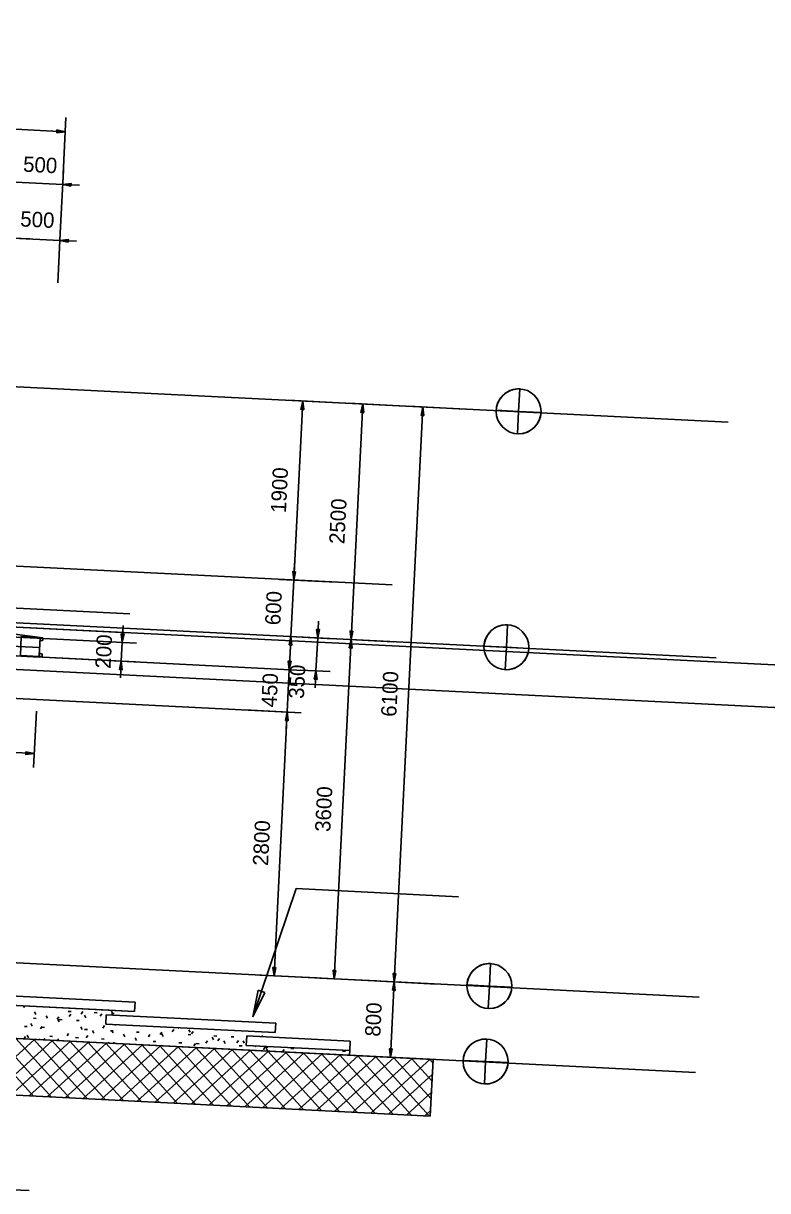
# Model space of a CAD drawing. Extents: x 549999 to 550212, y 1838161 to 1838467.
# Drawn here: x 550132.95 to 550140.84, y 1838272.51 to 1838284.88 of the extents above; entities that cross this region are included whole.
import ezdxf

# ---------------------------------------------------------------- set-up
doc = ezdxf.new("R2010")
doc.units = 0
for name, color, linetype in [('Level 11', 7, 'Continuous'), ('Level 13', 7, 'Continuous'), ('Level 15', 7, 'Continuous'), ('Level 18', 7, 'Continuous'), ('Level 20', 7, 'Continuous'), ('Level 22', 7, 'Continuous'), ('Level 28', 7, 'Continuous'), ('Level 39', 7, 'Continuous'), ('Level 41', 7, 'Continuous'), ('Level 8', 7, 'Continuous')]:
    doc.layers.add(name, color=color, linetype=linetype)

# ---------------------------------------------------------------- blocks, each defined once
blk = doc.blocks.new('FLOO20')
at = {"layer": 'Level 15'}
for p, q in [((-1081.5, 345), (-1101.5, 345)), ((-1101.5, 345), (-1101.5, 325)), ((-1081.5, 325), (-1081.5, 345)), ((1048.5, 345), (1028.5, 345)), ((1028.5, 345), (1028.5, 325)), ((1048.5, 325), (1048.5, 345)), ((-1101.5, 325), (-1081.5, 325)), ((1028.5, 325), (1048.5, 325))]:
    blk.add_line(p, q, dxfattribs=at)
at = {"layer": 'Level 8'}
for p, q in [((-1081.5, 345), (-1101.5, 345)), ((-1101.5, 345), (-1101.5, 325)), ((-1081.5, 325), (-1081.5, 345)), ((-1081.5, 345), (-1043, 345)), ((1048.5, 345), (1028.5, 345)), ((1028.5, 345), (1028.5, 325)), ((1048.5, 325), (1048.5, 345)), ((-1101.5, 325), (-1081.5, 325)), ((1028.5, 325), (1048.5, 325))]:
    blk.add_line(p, q, dxfattribs=at)
blk = doc.blocks.new('FLOO21')
at = {"layer": 'Level 8'}
blk.add_line((1048.5, 345), (870, 360), dxfattribs=at)
blk = doc.blocks.new('FLOO22')
at = {"layer": 'Level 15'}
for p, q in [((-1101.5, 345), (-1104.5, 345)), ((-1104.5, 345), (-1104.5, 342)), ((-1104.5, 342), (-1101.5, 342)), ((-1101.5, 342), (-1101.5, 345)), ((1051.5, 345), (1048.5, 345)), ((1048.5, 345), (1048.5, 342)), ((1048.5, 342), (1051.5, 342)), ((1051.5, 342), (1051.5, 345)), ((-1101.5, 328), (-1104.5, 328)), ((-1104.5, 328), (-1104.5, 325)), ((-1104.5, 325), (-1101.5, 325)), ((-1101.5, 325), (-1101.5, 328)), ((1051.5, 328), (1048.5, 328)), ((1048.5, 328), (1048.5, 325)), ((1048.5, 325), (1051.5, 325)), ((1051.5, 325), (1051.5, 328))]:
    blk.add_line(p, q, dxfattribs=at)
at = {"layer": 'Level 8'}
for p, q in [((-1101.5, 345), (-1104.5, 345)), ((-1104.5, 345), (-1104.5, 342)), ((-1104.5, 342), (-1101.5, 342)), ((-1101.5, 342), (-1101.5, 345)), ((1051.5, 345), (1048.5, 345)), ((1048.5, 345), (1048.5, 342)), ((1048.5, 342), (1051.5, 342)), ((1051.5, 342), (1051.5, 345)), ((-1101.5, 328), (-1104.5, 328)), ((-1104.5, 328), (-1104.5, 325)), ((-1104.5, 325), (-1101.5, 325)), ((-1101.5, 325), (-1101.5, 328)), ((1051.5, 328), (1048.5, 328)), ((1048.5, 328), (1048.5, 325)), ((1048.5, 325), (1051.5, 325)), ((1051.5, 325), (1051.5, 328))]:
    blk.add_line(p, q, dxfattribs=at)
blk = doc.blocks.new('LEVEL_')
at = {"layer": 'Level 41'}
for p, q in [((1542.7, 23.8), (1542.7, 0)), ((1542.7, 0), (1518.9, 0)), ((1542.7, -23.8), (1542.7, 0)), ((1542.7, 0), (1566.5, 0))]:
    blk.add_line(p, q, dxfattribs=at)
blk.add_circle((1542.7, 0), 23.8, dxfattribs=at)
for start, end in [(90, 180), (270, 0)]:
    blk.add_arc((1542.7, 0), 23.8, start, end, dxfattribs=at)

msp = doc.modelspace()

# ---------------------------------------------------------------- linework, layer by layer
at = {"layer": 'Level 11'}
for p, q in [((550134.131, 1838274.51), (550132.433, 1838274.595)), ((550132.428, 1838274.495), (550133.788, 1838274.427)), ((550134.126, 1838274.41), (550134.131, 1838274.51)), ((550133.788, 1838274.427), (550134.126, 1838274.41)), ((550133.824, 1838274.375), (550133.819, 1838274.276)), ((550135.622, 1838274.286), (550133.824, 1838274.375)), ((550133.819, 1838274.276), (550135.617, 1838274.186)), ((550135.617, 1838274.186), (550135.622, 1838274.286)), ((550132.436, 1838273.544), (550133.065, 1838274.113)), ((550133.055, 1838273.513), (550132.486, 1838274.142)), ((550132.627, 1838273.534), (550133.256, 1838274.103)), ((550133.246, 1838273.503), (550132.676, 1838274.132)), ((550133.436, 1838273.494), (550132.867, 1838274.123)), ((550133.627, 1838273.484), (550133.058, 1838274.113)), ((550133.818, 1838273.475), (550133.249, 1838274.104)), ((550135.315, 1838274.151), (550135.31, 1838274.051)), ((550136.413, 1838274.096), (550135.315, 1838274.151)), ((550132.817, 1838273.525), (550133.446, 1838274.094)), ((550133.008, 1838273.515), (550133.637, 1838274.084)), ((550133.199, 1838273.506), (550133.828, 1838274.075)), ((550133.389, 1838273.496), (550134.018, 1838274.065)), ((550134.009, 1838273.465), (550133.439, 1838274.094)), ((550133.58, 1838273.486), (550134.209, 1838274.056)), ((550134.199, 1838273.455), (550133.63, 1838274.085)), ((550133.771, 1838273.477), (550134.4, 1838274.046)), ((550134.39, 1838273.446), (550133.821, 1838274.075)), ((550133.961, 1838273.467), (550134.591, 1838274.037)), ((550134.581, 1838273.436), (550134.011, 1838274.066)), ((550134.152, 1838273.458), (550134.781, 1838274.027)), ((550134.771, 1838273.427), (550134.202, 1838274.056)), ((550134.343, 1838273.448), (550134.972, 1838274.018)), ((550134.962, 1838273.417), (550134.393, 1838274.047)), ((550134.533, 1838273.439), (550135.163, 1838274.008)), ((550135.153, 1838273.408), (550134.583, 1838274.037)), ((550134.724, 1838273.429), (550135.353, 1838273.999)), ((550135.343, 1838273.398), (550134.774, 1838274.028)), ((550134.915, 1838273.42), (550135.544, 1838273.989)), ((550135.534, 1838273.389), (550134.965, 1838274.018)), ((550135.105, 1838273.41), (550135.735, 1838273.979)), ((550135.725, 1838273.379), (550135.155, 1838274.008)), ((550135.31, 1838274.051), (550136.408, 1838273.996)), ((550135.915, 1838273.37), (550135.346, 1838273.999)), ((550136.106, 1838273.36), (550135.537, 1838273.989)), ((550136.297, 1838273.351), (550135.727, 1838273.98)), ((550136.408, 1838273.996), (550136.413, 1838274.096)), ((550135.296, 1838273.401), (550135.925, 1838273.97)), ((550135.487, 1838273.391), (550136.116, 1838273.96)), ((550135.677, 1838273.382), (550136.307, 1838273.951)), ((550135.868, 1838273.372), (550136.497, 1838273.941)), ((550136.487, 1838273.341), (550135.918, 1838273.97)), ((550136.059, 1838273.363), (550136.688, 1838273.932)), ((550136.678, 1838273.332), (550136.109, 1838273.961)), ((550136.249, 1838273.353), (550136.879, 1838273.922)), ((550136.869, 1838273.322), (550136.299, 1838273.951)), ((550136.44, 1838273.343), (550137.069, 1838273.913)), ((550137.059, 1838273.313), (550136.49, 1838273.942)), ((550136.631, 1838273.334), (550137.26, 1838273.903)), ((550137.25, 1838273.303), (550136.681, 1838273.932)), ((550137.269, 1838273.484), (550136.871, 1838273.923)), ((550137.278, 1838273.674), (550137.062, 1838273.913)), ((550137.288, 1838273.865), (550137.253, 1838273.904)), ((550136.822, 1838273.324), (550137.282, 1838273.741)), ((550137.012, 1838273.315), (550137.272, 1838273.55)), ((550137.203, 1838273.305), (550137.262, 1838273.359))]:
    msp.add_line(p, q, dxfattribs=at)
at = {"layer": 'Level 13'}
for p, q in [((550134.131, 1838274.51), (550132.433, 1838274.595)), ((550132.428, 1838274.495), (550134.126, 1838274.41)), ((550134.126, 1838274.41), (550134.131, 1838274.51)), ((550133.824, 1838274.375), (550133.819, 1838274.276)), ((550135.622, 1838274.286), (550133.824, 1838274.375)), ((550133.819, 1838274.276), (550135.617, 1838274.186)), ((550135.617, 1838274.186), (550135.622, 1838274.286)), ((550135.315, 1838274.151), (550135.31, 1838274.051)), ((550136.413, 1838274.096), (550135.315, 1838274.151)), ((550135.31, 1838274.051), (550136.408, 1838273.996)), ((550136.408, 1838273.996), (550136.413, 1838274.096))]:
    msp.add_line(p, q, dxfattribs=at)
at = {"layer": 'Level 15'}
for p, q in [((550133.117, 1838278.266), (550128.92, 1838278.475)), ((550128.915, 1838278.375), (550133.112, 1838278.166)), ((550133.112, 1838278.166), (550133.117, 1838278.266)), ((550132.96, 1838274.469), (550132.949, 1838274.451)), ((550133.078, 1838274.378), (550133.064, 1838274.405)), ((550133.201, 1838274.339), (550133.187, 1838274.365)), ((550133.322, 1838274.354), (550133.306, 1838274.329)), ((550133.422, 1838274.411), (550133.453, 1838274.41)), ((550133.448, 1838274.381), (550133.432, 1838274.356)), ((550133.575, 1838274.409), (550133.558, 1838274.383)), ((550133.61, 1838274.343), (550133.596, 1838274.37)), ((550133.696, 1838274.398), (550133.727, 1838274.396)), ((550133.778, 1838274.386), (550133.762, 1838274.361)), ((550133.773, 1838274.426), (550133.772, 1838274.428)), ((550133.879, 1838274.389), (550133.909, 1838274.387)), ((550133.896, 1838274.386), (550133.882, 1838274.413)), ((550134.015, 1838274.416), (550134.014, 1838274.415)), ((550132.957, 1838274.252), (550132.987, 1838274.25)), ((550133.038, 1838274.255), (550133.025, 1838274.282)), ((550133.053, 1838274.338), (550133.083, 1838274.337)), ((550133.146, 1838274.25), (550133.129, 1838274.225)), ((550133.139, 1838274.242), (550133.169, 1838274.241)), ((550133.324, 1838274.299), (550133.31, 1838274.326)), ((550133.327, 1838274.325), (550133.357, 1838274.323)), ((550133.509, 1838274.315), (550133.539, 1838274.314)), ((550133.57, 1838274.22), (550133.557, 1838274.246)), ((550133.805, 1838274.26), (550133.789, 1838274.234)), ((550133.921, 1838274.27), (550133.915, 1838274.262)), ((550134.593, 1838274.23), (550134.589, 1838274.237)), ((550132.97, 1838274.146), (550132.953, 1838274.121)), ((550132.999, 1838274.132), (550132.985, 1838274.159)), ((550133.112, 1838274.111), (550133.108, 1838274.119)), ((550133.173, 1838274.124), (550133.163, 1838274.108)), ((550133.226, 1838274.147), (550133.256, 1838274.145)), ((550133.323, 1838274.1), (550133.312, 1838274.121)), ((550133.426, 1838274.178), (550133.41, 1838274.153)), ((550133.5, 1838274.133), (550133.53, 1838274.131)), ((550133.596, 1838274.22), (550133.626, 1838274.218)), ((550133.629, 1838274.156), (550133.613, 1838274.13)), ((550133.693, 1838274.18), (550133.68, 1838274.207)), ((550133.774, 1838274.119), (550133.804, 1838274.118)), ((550133.87, 1838274.206), (550133.9, 1838274.204)), ((550133.898, 1838274.182), (550133.884, 1838274.209)), ((550134.021, 1838274.142), (550134.007, 1838274.169)), ((550134.144, 1838274.103), (550134.13, 1838274.129)), ((550134.144, 1838274.192), (550134.174, 1838274.191)), ((550134.288, 1838274.165), (550134.272, 1838274.14)), ((550134.415, 1838274.192), (550134.398, 1838274.167)), ((550134.43, 1838274.146), (550134.416, 1838274.173)), ((550134.541, 1838274.22), (550134.525, 1838274.194)), ((550134.692, 1838274.165), (550134.722, 1838274.163)), ((550134.716, 1838274.19), (550134.702, 1838274.217)), ((550134.745, 1838274.197), (550134.728, 1838274.172)), ((550134.898, 1838274.098), (550134.882, 1838274.073)), ((550134.962, 1838274.111), (550134.948, 1838274.138)), ((550134.966, 1838274.151), (550134.996, 1838274.15)), ((550135.025, 1838274.125), (550135.008, 1838274.1)), ((550135.085, 1838274.071), (550135.071, 1838274.098)), ((550135.149, 1838274.142), (550135.179, 1838274.14)), ((550135.186, 1838274.207), (550135.184, 1838274.204)), ((550135.228, 1838274.103), (550135.211, 1838274.077)), ((550135.289, 1838274.073), (550135.276, 1838274.1)), ((550135.481, 1838274.157), (550135.471, 1838274.143)), ((550133.851, 1838274.074), (550133.844, 1838274.086)), ((550133.909, 1838274.084), (550133.901, 1838274.071)), ((550134.112, 1838274.061), (550134.112, 1838274.061)), ((550134.322, 1838274.092), (550134.352, 1838274.09)), ((550134.378, 1838274.047), (550134.376, 1838274.05)), ((550134.596, 1838274.078), (550134.626, 1838274.077)), ((550134.772, 1838274.071), (550134.755, 1838274.045)), ((550134.779, 1838274.069), (550134.809, 1838274.067)), ((550135.235, 1838274.046), (550135.265, 1838274.045)), ((550135.381, 1838274.004), (550135.377, 1838273.997)), ((550135.412, 1838274.034), (550135.406, 1838274.046)), ((550135.508, 1838274.031), (550135.491, 1838274.005)), ((550135.509, 1838274.032), (550135.539, 1838274.031)), ((550135.536, 1838273.994), (550135.522, 1838274.021)), ((550135.711, 1838274.008), (550135.695, 1838273.983)), ((550135.783, 1838274.019), (550135.813, 1838274.017)), ((550136.331, 1838273.991), (550136.361, 1838273.99))]:
    msp.add_line(p, q, dxfattribs=at)
at = {"layer": 'Level 18'}
for p, q in [((550107.95, 1838282.277), (550140.418, 1838280.654)), ((550107.825, 1838279.78), (550140.293, 1838278.157)), ((550107.646, 1838276.185), (550140.113, 1838274.562)), ((550107.606, 1838275.386), (550140.073, 1838273.763))]:
    msp.add_line(p, q, dxfattribs=at)
at = {"layer": 'Level 20'}
for p, q in [((549998.777, 1838284.881), (550135.916, 1838278.025)), ((550133.391, 1838283.733), (550111.917, 1838284.806)), ((549998.754, 1838284.432), (550135.893, 1838277.576)), ((550133.368, 1838283.283), (550133.398, 1838283.883)), ((550133.34, 1838282.725), (550133.37, 1838283.324)), ((550133.363, 1838283.174), (550132.863, 1838283.199)), ((550133.541, 1838283.165), (550133.363, 1838283.174)), ((550133.311, 1838282.131), (550133.34, 1838282.73)), ((550133.333, 1838282.58), (550132.834, 1838282.605)), ((550133.012, 1838282.597), (550132.834, 1838282.605)), ((550133.511, 1838282.572), (550133.333, 1838282.58)), ((550134.076, 1838278.624), (550073.042, 1838281.675)), ((550207.985, 1838274.729), (550070.846, 1838281.585)), ((550134.066, 1838278.424), (550073.032, 1838281.476)), ((550073.11, 1838281.366), (550134.144, 1838278.314)), ((550073.1, 1838281.166), (550134.134, 1838278.115)), ((550207.962, 1838274.28), (550070.823, 1838281.136)), ((550136.358, 1838280.857), (550135.758, 1838280.887)), ((550135.908, 1838280.879), (550135.813, 1838278.982)), ((550136.995, 1838280.825), (550136.396, 1838280.855)), ((550136.546, 1838280.848), (550136.421, 1838278.351)), ((550137.183, 1838280.816), (550136.878, 1838274.723)), ((550137.632, 1838280.793), (550137.033, 1838280.823)), ((550135.822, 1838279.16), (550135.813, 1838278.982)), ((550136.263, 1838278.959), (550135.663, 1838278.989)), ((550136.263, 1838278.959), (550135.663, 1838278.989)), ((550135.813, 1838278.982), (550135.783, 1838278.383)), ((550134.003, 1838278.5), (550133.994, 1838278.322)), ((550136.076, 1838278.547), (550136.067, 1838278.368)), ((550133.994, 1838278.322), (550133.984, 1838278.122)), ((550136.233, 1838278.36), (550135.634, 1838278.39)), ((550135.774, 1838278.204), (550135.783, 1838278.383)), ((550136.233, 1838278.36), (550135.917, 1838278.376)), ((550136.067, 1838278.368), (550136.049, 1838278.019)), ((550136.421, 1838278.351), (550136.241, 1838274.755)), ((550136.87, 1838278.328), (550136.271, 1838278.358)), ((550136.87, 1838278.328), (550136.271, 1838278.358)), ((550135.775, 1838278.211), (550135.766, 1838278.033)), ((550133.975, 1838277.944), (550133.984, 1838278.122)), ((550135.766, 1838278.033), (550135.743, 1838277.584)), ((550135.884, 1838278.027), (550136.199, 1838278.011)), ((550136.04, 1838277.84), (550136.049, 1838278.019)), ((550133.084, 1838277.593), (550133.054, 1838276.994)), ((550135.294, 1838277.606), (550135.893, 1838277.576)), ((550135.743, 1838277.584), (550135.604, 1838274.787)), ((550135.734, 1838277.405), (550135.743, 1838277.584)), ((550133.061, 1838277.144), (550131.164, 1838277.239)), ((550136.053, 1838274.765), (550135.454, 1838274.795)), ((550136.691, 1838274.733), (550136.091, 1838274.763)), ((550137.327, 1838274.701), (550136.728, 1838274.731)), ((550137.327, 1838274.701), (550136.728, 1838274.731)), ((550136.878, 1838274.723), (550136.838, 1838273.924)), ((550137.287, 1838273.902), (550136.688, 1838273.932)), ((550133.008, 1838272.511), (550132.83, 1838272.52))]:
    msp.add_line(p, q, dxfattribs=at)
for points in [[(550133.302, 1838283.752), (550133.391, 1838283.733), (550133.301, 1838283.722)], [(550133.451, 1838283.155), (550133.363, 1838283.174), (550133.453, 1838283.184)], [(550133.421, 1838282.561), (550133.333, 1838282.58), (550133.423, 1838282.591)], [(550135.889, 1838280.791), (550135.908, 1838280.879), (550135.919, 1838280.789)], [(550136.526, 1838280.759), (550136.546, 1838280.848), (550136.556, 1838280.758)], [(550137.163, 1838280.727), (550137.183, 1838280.816), (550137.193, 1838280.726)], [(550135.833, 1838279.07), (550135.813, 1838278.982), (550135.803, 1838279.072)], [(550135.833, 1838279.07), (550135.813, 1838278.982), (550135.803, 1838279.072)], [(550136.086, 1838278.457), (550136.067, 1838278.368), (550136.056, 1838278.458)], [(550136.44, 1838278.439), (550136.421, 1838278.351), (550136.41, 1838278.441)], [(550134.014, 1838278.41), (550133.994, 1838278.322), (550133.984, 1838278.412)], [(550135.764, 1838278.294), (550135.783, 1838278.383), (550135.794, 1838278.293)], [(550136.402, 1838278.262), (550136.421, 1838278.351), (550136.431, 1838278.261)], [(550133.965, 1838278.034), (550133.984, 1838278.122), (550133.995, 1838278.032)], [(550135.785, 1838278.121), (550135.766, 1838278.033), (550135.755, 1838278.123)], [(550136.03, 1838277.93), (550136.049, 1838278.019), (550136.06, 1838277.929)], [(550135.724, 1838277.495), (550135.743, 1838277.584), (550135.754, 1838277.494)], [(550135.724, 1838277.495), (550135.743, 1838277.584), (550135.754, 1838277.494)], [(550132.973, 1838277.163), (550133.061, 1838277.144), (550132.971, 1838277.133)], [(550135.623, 1838274.875), (550135.604, 1838274.787), (550135.593, 1838274.877)], [(550136.26, 1838274.844), (550136.241, 1838274.755), (550136.231, 1838274.845)], [(550136.859, 1838274.635), (550136.878, 1838274.723), (550136.888, 1838274.633)], [(550136.897, 1838274.812), (550136.878, 1838274.723), (550136.868, 1838274.813)], [(550136.857, 1838274.013), (550136.838, 1838273.924), (550136.828, 1838274.014)]]:
    msp.add_lwpolyline(points, close=True, dxfattribs=at)
at = {"layer": 'Level 22'}
for p, q in [((550135.381, 1838274.354), (550135.838, 1838275.712)), ((550135.838, 1838275.712), (550137.56, 1838275.626)), ((550135.437, 1838274.636), (550135.381, 1838274.354)), ((550135.437, 1838274.636), (550135.381, 1838274.354)), ((550135.381, 1838274.354), (550135.508, 1838274.612)), ((550135.381, 1838274.354), (550135.508, 1838274.612)), ((550135.508, 1838274.612), (550135.437, 1838274.636)), ((550135.508, 1838274.612), (550135.437, 1838274.636))]:
    msp.add_line(p, q, dxfattribs=at)
at = {"layer": 'Level 28'}
for p, q in [((550137.29, 1838273.902), (550131.112, 1838274.211)), ((550137.26, 1838273.302), (550137.29, 1838273.902)), ((550131.082, 1838273.611), (550137.26, 1838273.302))]:
    msp.add_line(p, q, dxfattribs=at)
at = {"layer": 'Level 39'}
msp.add_line((550132.261, 1838279.159), (550136.855, 1838278.93), dxfattribs=at)
at = {"layer": 'Level 8'}
for p, q in [((550133.117, 1838278.266), (550128.92, 1838278.475)), ((550128.915, 1838278.375), (550133.112, 1838278.166)), ((550133.112, 1838278.166), (550133.117, 1838278.266)), ((550136.406, 1838273.946), (550136.408, 1838273.996))]:
    msp.add_line(p, q, dxfattribs=at)

# ---------------------------------------------------------------- block references
at = {"layer": 'Level 41', "xscale": 0.010000000000000004, "yscale": 0.01, "rotation": -2.8619937920406366}
for p in [(550122.79, 1838281.54), (550122.66, 1838279.04), (550122.48, 1838275.45), (550122.44, 1838274.65)]:
    msp.add_blockref('LEVEL_', p, dxfattribs=at)
at = {"layer": 'Level 8', "xscale": 0.010000000000000004, "yscale": 0.01, "rotation": -2.8619937920406366}
for name in ['FLOO22', 'FLOO20', 'FLOO21']:
    msp.add_blockref(name, (550122.48, 1838275.45), dxfattribs=at)

# ---------------------------------------------------------------- texts
at = {"layer": 'Level 20'}
for s, rotation, p in [('500', 357.138, (550132.94, 1838283.31)), ('500', 357.138, (550132.91, 1838282.73)), ('1900', 87.138, (550135.73, 1838279.69)), ('2500', 87.138, (550136.35, 1838279.36)), ('600', 87.138, (550135.67, 1838278.5)), ('200', 87.138, (550133.87, 1838278.04)), ('350', 87.138, (550135.92, 1838277.72)), ('450', 87.138, (550135.63, 1838277.63)), ('6100', 87.138, (550136.9, 1838277.53)), ('3600', 87.138, (550136.2, 1838276.31)), ('2800', 87.138, (550135.54, 1838275.95)), ('800', 87.138, (550136.73, 1838274.14))]:
    msp.add_text(s, height=0.1622, rotation=rotation, dxfattribs=at).set_placement(p)

doc.saveas('drawing.dxf')
